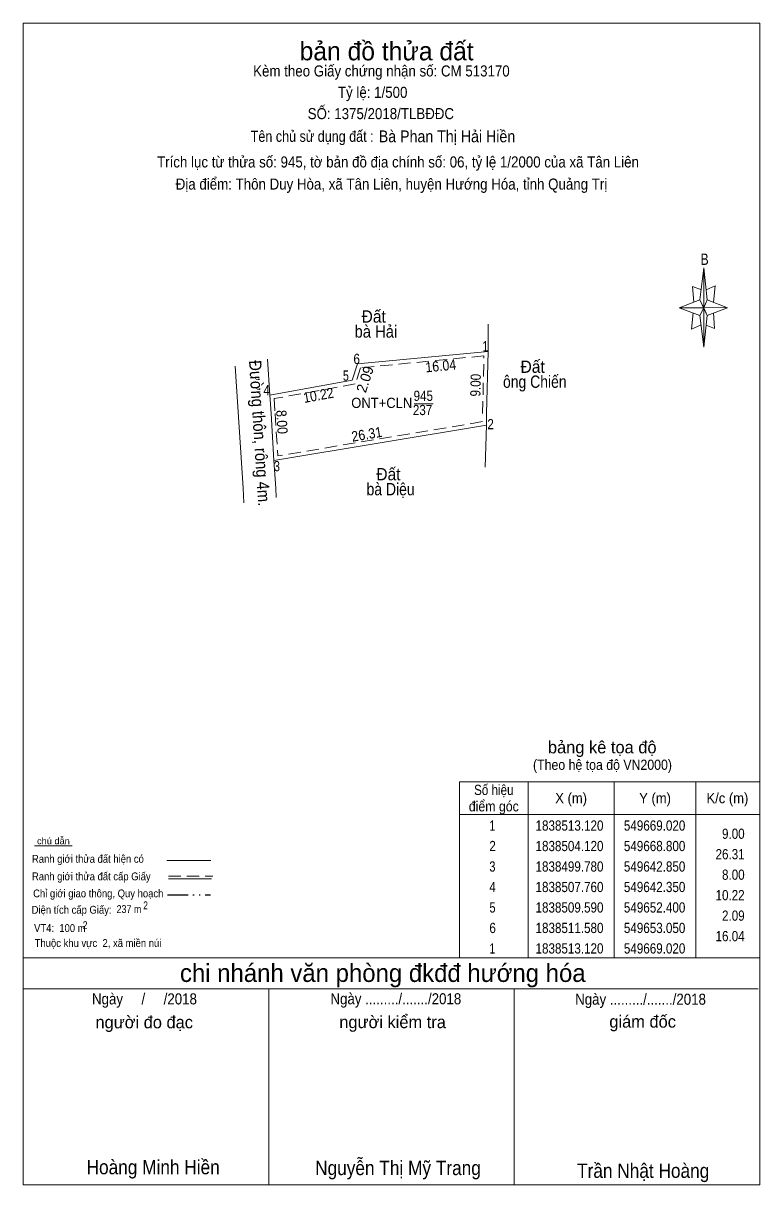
# Model space of a CAD drawing. Header units: metres. Extents: x 549612 to 550424, y 1838288 to 1838553.
# Drawn here: x 549612.2 to 549702.2, y 1838411.4 to 1838553.2 of the extents above; entities that cross this region are included whole.
import ezdxf
from ezdxf.enums import TextEntityAlignment as Align

# ---------------------------------------------------------------- set-up
doc = ezdxf.new("R2010")
doc.units = ezdxf.units.M
doc.header["$LTSCALE"] = 0.5
for name, pattern in [('DASH_DOUBLE_DOT', [9.2, 5, -1.2, 0.3, -1.2, 0.3, -1.2]), ('DOTTED', [1.5, 0.3, -1.2]), ('MEDIUM_DASHED', [4.5, 3, -1.5])]:
    doc.linetypes.add(name, pattern=pattern)
for name, color, linetype, lineweight in [('1', 7, 'DOTTED', 13), ('10', 7, 'Continuous', 13), ('15', 7, 'Continuous', 13), ('18', 7, 'Continuous', 25), ('28', 7, 'Continuous', 13), ('63', 7, 'Continuous', 13)]:
    doc.layers.add(name, color=color, linetype=linetype, lineweight=lineweight)

msp = doc.modelspace()

# ---------------------------------------------------------------- linework, layer by layer
at = {"layer": '1', "linetype": 'Continuous'}
for points in [[(549642.49, 1838505.55), (549642.35, 1838507.76), (549652.4, 1838509.59), (549653.05, 1838511.58), (549669.02, 1838513.12), (549668.83, 1838505.55)], [(549642.49, 1838505.55), (549642.35, 1838507.76), (549652.4, 1838509.59), (549653.05, 1838511.58), (549669.02, 1838513.12), (549668.83, 1838505.55)], [(549668.83, 1838505.55), (549668.8, 1838504.12), (549642.85, 1838499.78), (549642.49, 1838505.55)], [(549668.83, 1838505.55), (549668.8, 1838504.12), (549642.85, 1838499.78), (549642.49, 1838505.55)]]:
    msp.add_lwpolyline(points, dxfattribs=at)
at = {"layer": '10'}
for p, q in [((549669.03, 1838515.09), (549669.04, 1838516.45)), ((549669.02, 1838513.12), (549669.03, 1838515.09)), ((549669.02, 1838513.12), (549669.03, 1838515.09)), ((549669.02, 1838513.12), (549669.03, 1838515.09)), ((549668.83, 1838505.55), (549669.02, 1838513.12)), ((549668.8, 1838504.12), (549668.83, 1838505.55)), ((549668.67, 1838499), (549668.8, 1838504.12))]:
    msp.add_line(p, q, dxfattribs=at)
at = {"layer": '10', "linetype": 'MEDIUM_DASHED'}
msp.add_line((549668.34, 1838505.55), (549668.51, 1838512.57), dxfattribs=at)
at = {"layer": '10'}
msp.add_lwpolyline([(549669.02, 1838513.12), (549653.05, 1838511.58), (549652.4, 1838509.59), (549642.35, 1838507.76)], dxfattribs=at)
at = {"layer": '10', "linetype": 'MEDIUM_DASHED'}
msp.add_lwpolyline([(549668.51, 1838512.57), (549653.42, 1838511.11), (549652.78, 1838509.15), (549642.88, 1838507.35)], dxfattribs=at)
at = {"layer": '15'}
for p, q in [((549659.98, 1838506.73), (549662.29, 1838506.73)), ((549668.8, 1838504.12), (549642.85, 1838499.78))]:
    msp.add_line(p, q, dxfattribs=at)
at = {"layer": '15', "linetype": 'MEDIUM_DASHED'}
msp.add_line((549668.31, 1838504.54), (549643.32, 1838500.36), dxfattribs=at)
at = {"layer": '18', "lineweight": 13}
for p, q in [((549642.07, 1838512.15), (549642.35, 1838507.76)), ((549642.85, 1838499.78), (549643.06, 1838496.41)), ((549639.07, 1838496.41), (549639.18, 1838494.62)), ((549643.06, 1838496.41), (549643.13, 1838495.3))]:
    msp.add_line(p, q, dxfattribs=at)
for points in [[(549638.12, 1838511.33), (549638.91, 1838498.92), (549639.07, 1838496.41)], [(549642.35, 1838507.76), (549642.49, 1838505.55), (549642.85, 1838499.78)]]:
    msp.add_lwpolyline(points, dxfattribs=at)
at = {"layer": '18', "linetype": 'MEDIUM_DASHED', "lineweight": 13}
msp.add_lwpolyline([(549642.88, 1838507.35), (549642.99, 1838505.55), (549643.32, 1838500.36)], dxfattribs=at)
at = {"layer": '28'}
for p, q in [((549612.21, 1838475.57), (549612.21, 1838532.95)), ((549694.87, 1838519.42), (549695.37, 1838523.32)), ((549695.77, 1838519.42), (549698.27, 1838518.42)), ((549694.87, 1838517.52), (549692.37, 1838518.42)), ((549695.77, 1838517.52), (549695.37, 1838513.62)), ((549696.57, 1838517.82), (549696.67, 1838515.92)), ((549696.67, 1838515.92), (549695.67, 1838516.32)), ((549612.21, 1838454.31), (549612.21, 1838475.57)), ((549613.59, 1838452.75), (549618.19, 1838452.75)), ((549629.75, 1838450.97), (549635.13, 1838450.97)), ((549629.95, 1838448.73), (549635.21, 1838448.73)), ((549612.21, 1838439.08), (549702.21, 1838439.08)), ((549612.21, 1838435.28), (549702.01, 1838435.28)), ((549612.21, 1838435.28), (549702.01, 1838435.28)), ((549612.21, 1838435.28), (549702.01, 1838435.28)), ((549642.21, 1838411.38), (549642.21, 1838435.28)), ((549672.21, 1838411.38), (549672.21, 1838435.28))]:
    msp.add_line(p, q, dxfattribs=at)
at = {"layer": '28', "linetype": 'MEDIUM_DASHED'}
msp.add_line((549629.95, 1838449.05), (549635.39, 1838449.05), dxfattribs=at)
at = {"layer": '28', "linetype": 'DASH_DOUBLE_DOT', "lineweight": 25}
msp.add_line((549629.85, 1838446.77), (549635.09, 1838446.77), dxfattribs=at)
at = {"layer": '28'}
for points in [[(549612.21, 1838532.95), (549612.21, 1838553.18), (549702.21, 1838553.18), (549702.21, 1838454.31)], [(549695.07, 1838520.62), (549693.97, 1838521.02), (549694.17, 1838519.12)], [(549695.67, 1838520.62), (549696.77, 1838521.12), (549696.57, 1838519.12)], [(549695.37, 1838518.42), (549694.87, 1838519.42), (549692.37, 1838518.42)], [(549695.37, 1838518.42), (549695.77, 1838517.52), (549698.27, 1838518.42)], [(549694.07, 1838517.82), (549693.87, 1838515.82), (549694.97, 1838516.32)], [(549702.21, 1838454.31), (549702.21, 1838411.38), (549612.21, 1838411.38), (549612.21, 1838454.31)], [(549702.21, 1838411.38), (549612.21, 1838411.38), (549612.21, 1838435.28)]]:
    msp.add_lwpolyline(points, dxfattribs=at)
for points in [[(549695.37, 1838523.32), (549695.77, 1838519.42), (549695.37, 1838518.42)], [(549695.37, 1838518.42), (549692.37, 1838518.42), (549694.87, 1838519.42), (549695.77, 1838517.52), (549698.27, 1838518.42), (549695.37, 1838518.52)], [(549695.37, 1838518.42), (549695.37, 1838513.62), (549694.87, 1838517.52)]]:
    msp.add_lwpolyline(points, close=True, dxfattribs=at)
at = {"layer": '63'}
for p, q in [((549673.91, 1838460.58), (549673.91, 1838439.08)), ((549684.41, 1838460.58), (549684.41, 1838439.08)), ((549694.41, 1838460.58), (549694.41, 1838439.08)), ((549665.51, 1838456.58), (549702.21, 1838456.58))]:
    msp.add_line(p, q, dxfattribs=at)
msp.add_lwpolyline([(549665.51, 1838460.58), (549702.21, 1838460.58), (549702.21, 1838439.08), (549665.51, 1838439.08)], close=True, dxfattribs=at)

# ---------------------------------------------------------------- texts
at = {"layer": '1'}
for s, width, p in [('945', 0.85, (549661.095, 1838507.07)), ('ONT+CLN', 0.95, (549656.02, 1838506.21)), ('237', 0.85, (549661.005, 1838505.34))]:
    msp.add_text(s, height=1.25, dxfattribs=dict(at, width=width)).set_placement(p, align=Align.CENTER)
at = {"layer": '15'}
for s, width, p in [('Đất ', 0.95, (549655.3, 1838516.63)), ('bà Hải', 0.9, (549655.305, 1838514.8)), ('Đất ', 0.95, (549674.72, 1838510.5)), ('ông Chiến', 0.85, (549674.72, 1838508.67)), ('Đất ', 0.95, (549657.1, 1838497.38)), ('bà Diệu', 0.85, (549657.1, 1838495.55))]:
    msp.add_text(s, height=1.5, dxfattribs=dict(at, width=width)).set_placement(p, align=Align.CENTER)
at = {"layer": '15', "width": 0.9}
msp.add_text('Đường thôn, rông 4m.', height=1.5, rotation=273.665, dxfattribs=at).set_placement((549640.3648, 1838503.0879), align=Align.CENTER)
at = {"layer": '28'}
for s, height, p in [('bản đồ thửa đất', 2.25, (549656.615, 1838548.65)), ('bảng kê tọa độ', 1.5, (549682.96, 1838464.05)), ('chi nhánh văn phòng đkđđ hướng hóa', 2.187, (549656.145, 1838436.14)), ('người đo đạc', 1.5, (549626.995, 1838430.48)), ('người kiểm tra', 1.5, (549657.345, 1838430.5)), ('giám đốc', 1.5, (549687.895, 1838430.56))]:
    msp.add_text(s, height=height, dxfattribs=at).set_placement(p, align=Align.CENTER)
for s, height, width, p in [('Kèm theo Giấy chứng nhận số: CM 513170', 1.35, 0.9, (549655.98, 1838546.68)), ('Tỷ lệ: 1/500', 1.35, 0.9, (549654.91, 1838544.07)), ('SỐ: 1375/2018/TLBĐĐC', 1.35, 0.9, (549655.91, 1838541.47)), ('Tên chủ sử dụng đất :', 1.35, 0.85, (549647.515, 1838538.7)), ('Trích lục từ thửa số: 945, tờ bản đồ địa chính số: 06, tỷ lệ 1/2000 của xã Tân Liên', 1.35, 0.9, (549658.005, 1838535.57)), ('Địa điểm: Thôn Duy Hòa, xã Tân Liên, huyện Hướng Hóa, tỉnh Quảng Trị', 1.35, 0.9, (549657.21, 1838532.87)), ('B', 1.378, 0.8, (549695.47, 1838523.68)), ('(Theo hệ tọa độ VN2000)', 1.25, 0.9, (549682.99, 1838462.03)), ('(Theo hệ tọa độ VN2000)', 1.25, 0.9, (549682.99, 1838462.03)), ('chú dẫn', 0.8, 1.05, (549615.9, 1838452.95)), ('Ranh giới thửa đất hiện có ', 0.96, 0.9, (549620.275, 1838450.69)), ('Ranh giới thửa đất cấp Giấy', 0.96, 0.9, (549620.53, 1838448.55)), ('Chỉ giới giao thông, Quy hoạch', 0.96, 0.9, (549621.38, 1838446.47)), ('Diện tích cấp Giấy: ', 0.96, 0.9, (549618.285, 1838444.47)), ('237 m ', 0.96, 0.85, (549625.28, 1838444.55)), ('2', 0.96, 0.8, (549627.16, 1838445.01)), (' VT4:  100 m ', 0.96, 0.9, (549616.685, 1838442.24)), ('2', 0.96, 0.8, (549619.77, 1838442.59)), ('Thuộc khu vực  2, xã miền núi', 0.96, 0.9, (549621.35, 1838440.41)), ('Ngày     /     /2018', 1.35, 0.9, (549627.025, 1838433.4)), ('Ngày ........./......./2018', 1.35, 0.9, (549657.74, 1838433.41)), ('Ngày ........./......./2018', 1.35, 0.9, (549687.64, 1838433.36)), ('Hoàng Minh Hiền', 1.75, 0.9, (549628.09, 1838412.66)), ('Nguyễn Thị Mỹ Trang', 1.75, 0.9, (549658.005, 1838412.56)), ('Trần Nhật Hoàng', 1.75, 0.9, (549687.96, 1838412.22))]:
    msp.add_text(s, height=height, dxfattribs=dict(at, width=width)).set_placement(p, align=Align.CENTER)
at = {"layer": '28', "width": 0.9}
msp.add_text('Bà Phan Thị Hải Hiền', height=1.44, dxfattribs=at).set_placement((549655.66, 1838538.65))
at = {"layer": '63'}
for s, width, p in [(' 1', 0.75, (549669.02, 1838513.12)), (' 6', 0.85, (549653.35, 1838511.58)), (' 5', 0.8, (549652.01, 1838509.54)), (' 4', 0.85, (549642.35, 1838507.76)), (' 2', 0.85, (549669.71, 1838503.61)), (' 3', 0.8, (549643.58, 1838498.49)), ('9.00', 0.85, (549700.36, 1838453.61)), ('26.31', 0.85, (549700.36, 1838451.11)), ('8.00', 0.85, (549700.36, 1838448.61)), ('10.22', 0.85, (549700.36, 1838446.11)), ('2.09', 0.85, (549700.36, 1838443.61)), ('16.04', 0.85, (549700.36, 1838441.11))]:
    msp.add_text(s, height=1.25, dxfattribs=dict(at, width=width)).set_placement(p, align=Align.RIGHT)
msp.add_text('2.09', height=1.25, rotation=71.911, dxfattribs=at).set_placement((549654.5668, 1838509.5209), align=Align.CENTER)
for s, rotation, width, p in [('16.04', 5.508, 0.9, (549663.285, 1838510.7298)), ('9.00', 88.6, 0.85, (549668.1047, 1838508.9797)), ('10.22', 10.32, 0.9, (549648.393, 1838507.1547)), ('8.00', 273.585, 0.9, (549643.2003, 1838504.4591)), ('26.31', 9.495, 0.9, (549654.2919, 1838502.3947))]:
    msp.add_text(s, height=1.25, rotation=rotation, dxfattribs=dict(at, width=width)).set_placement(p, align=Align.CENTER)
for s, width, p in [('Số hiệu', 0.85, (549669.71, 1838458.96)), ('điểm góc', 0.9, (549669.71, 1838456.96)), ('X (m)', 0.95, (549679.16, 1838457.96)), ('Y (m)', 0.95, (549689.415, 1838457.96)), ('K/c (m)', 0.95, (549698.255, 1838457.96)), (' 1', 0.75, (549669.36, 1838454.61)), ('1838513.120', 0.85, (549678.96, 1838454.61)), ('549669.020', 0.85, (549689.36, 1838454.61)), (' 2', 0.85, (549669.365, 1838452.11)), ('1838504.120', 0.85, (549678.96, 1838452.11)), ('549668.800', 0.85, (549689.36, 1838452.11)), (' 3', 0.8, (549669.355, 1838449.61)), ('1838499.780', 0.85, (549678.96, 1838449.61)), ('549642.850', 0.85, (549689.36, 1838449.61)), (' 4', 0.85, (549669.36, 1838447.11)), ('1838507.760', 0.85, (549678.96, 1838447.11)), ('549642.350', 0.85, (549689.36, 1838447.11)), (' 5', 0.8, (549669.365, 1838444.61)), ('1838509.590', 0.85, (549678.96, 1838444.61)), ('549652.400', 0.85, (549689.36, 1838444.61)), (' 6', 0.85, (549669.365, 1838442.11)), ('1838511.580', 0.85, (549678.96, 1838442.11)), ('549653.050', 0.85, (549689.36, 1838442.11)), (' 1', 0.75, (549669.36, 1838439.61)), ('1838513.120', 0.85, (549678.96, 1838439.61)), ('549669.020', 0.85, (549689.36, 1838439.61))]:
    msp.add_text(s, height=1.25, dxfattribs=dict(at, width=width)).set_placement(p, align=Align.CENTER)

doc.saveas('drawing.dxf')
